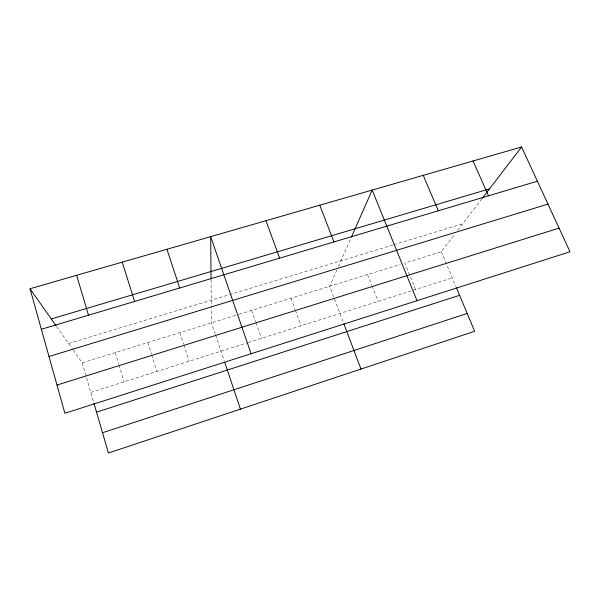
<?xml version="1.0" encoding="UTF-8"?>
<svg xmlns="http://www.w3.org/2000/svg" width="600" height="600" viewBox="0 0 600 600"><rect width="100%" height="100%" fill="white"/><g stroke="black" fill="none" stroke-linecap="round" stroke-linejoin="round"><path stroke-width="0.45" stroke-dasharray="3 2.25" d="M336.877 269.962L329.663 286.29L343.538 322.965M338.355 266.625L350.618 238.882M415.537 289.522L404.79 263.055L441.315 251.76L454.905 234.022M457.702 230.37L481.62 199.147M90.795 392.4L247.343 342.803M248.22 342.525L452.272 277.89M73.185 350.017L82.2 362.812L238.237 314.558M239.13 314.28L400.357 264.428M68.602 343.507L392.963 244.987M393.847 244.718L462.743 223.792M56.662 326.58L72.675 349.298M441.315 251.76L456.097 287.01M367.582 274.56L371.655 284.947M371.993 285.81L378.097 301.388M291.022 298.237L295.095 309.428M295.41 310.29L301.058 325.793M251.625 310.418L255.6 321.765M255.907 322.642L261.405 338.347M215.325 334.343L211.462 322.837L211.335 308.392M215.625 335.228L224.145 360.608M179.887 332.603L183.547 343.882M183.833 344.745L189.18 361.23M147.825 342.517L151.395 353.918M151.672 354.795L156.892 371.46M115.267 352.582L118.748 364.11M119.017 365.002L124.102 381.847M82.2 362.812L93.922 403.17M211.072 279.532L211.327 307.485"/><path stroke-width="0.9" d="M351.36 237.195L372.195 190.065L416.985 300.697M482.183 198.413L521.588 146.985L570 251.775L64.905 413.272L30 288.75L521.588 146.985M102.51 432.757L467.19 313.455M96.525 412.147L459.577 295.305M56.992 385.058L559.072 228.112M48.99 356.505L547.987 204.12M41.362 329.28L537.398 181.2M51.285 318.945L489.495 188.873M30 288.75L56.123 325.815M473.048 160.98L488.482 195.803M423.27 175.335L438.3 210.78M456.442 287.843L474.668 331.282L108.39 453.015L93.922 403.17M319.77 205.185L333.93 241.935M343.868 323.827L360.983 369.067M265.957 220.702L279.638 258.15M251.093 353.737L210.683 236.647L211.065 278.64M224.722 362.325L240.435 409.132M166.942 249.263L179.692 287.985M122.265 262.14L134.58 301.455M76.635 275.303L88.477 315.218"/></g></svg>
